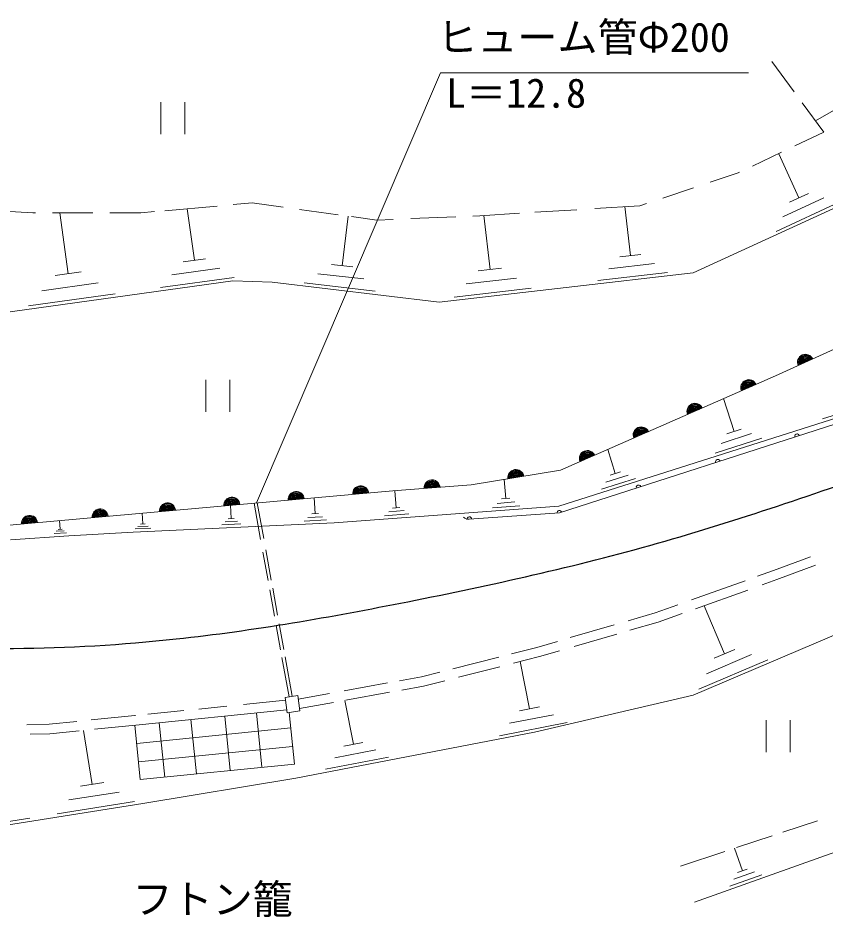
# Model space of a CAD drawing. Units: millimetres, scale not verified. Extents: x -49731810 to 680000, y -249061936 to 380000.
# Drawn here: x 196504 to 246838, y 247717 to 303770 of the extents above; entities that cross this region are included whole.
import ezdxf
from ezdxf.enums import TextEntityAlignment as Align

# ---------------------------------------------------------------- set-up
doc = ezdxf.new("R2010")
doc.units = ezdxf.units.MM
doc.header["$LTSCALE"] = 1000
doc.layers.add('M-BGD', color=7, linetype='Continuous', lineweight=13)
doc.layers.add('M-STR-STR3', color=7, linetype='Continuous', lineweight=13)
doc.styles.add('ＭＳ ゴシック', font='')
doc.styles.get('ＭＳ ゴシック').set_extended_font_data('MS Gothic')

msp = doc.modelspace()

# ---------------------------------------------------------------- linework, layer by layer
at = {"layer": 'M-BGD'}
for p, q in [((244909, 299168), (243517, 301056)), ((205410, 296530), (205410, 298530)), ((206910, 298530), (206910, 296530)), ((246767, 296648), (245416, 298481)), ((246243, 297366), (248213, 298496)), ((244958, 295789), (246767, 296648)), ((242320, 294536), (244131, 295396)), ((243953, 295306), (245213, 292556)), ((252110, 294066), (238619, 287877)), ((239675, 293528), (241424, 294110)), ((241424, 294110), (241506, 294149)), ((236730, 292546), (238640, 293183)), ((245803, 292826), (244623, 292276)), ((205663, 291752), (208928, 292045)), ((209928, 292135), (211102, 292240)), ((211102, 292240), (213046, 291974)), ((232472, 291887), (235279, 292062)), ((235279, 292062), (235694, 292201)), ((247723, 292276), (243793, 290466)), ((246763, 292556), (244213, 291376)), ((195176, 291746), (197433, 291617)), ((197433, 291617), (197592, 291617)), ((198660, 291617), (201166, 291617)), ((199113, 291616), (199643, 287826)), ((202234, 291617), (204156, 291617)), ((204156, 291617), (205019, 291695)), ((207053, 291876), (207503, 288666)), ((214054, 291836), (216465, 291505)), ((225306, 291439), (227791, 291594)), ((228732, 291653), (231359, 291817)), ((234343, 292006), (234703, 288956)), ((217093, 291416), (216723, 288326)), ((217295, 291391), (218894, 291172)), ((218894, 291172), (219903, 291214)), ((221013, 291260), (223802, 291376)), ((224869, 291421), (225306, 291439)), ((225553, 291456), (225943, 288086)), ((208193, 288756), (206813, 288566)), ((235353, 289026), (234043, 288876)), ((209093, 288176), (206103, 287766)), ((217383, 288246), (216063, 288396)), ((226663, 288166), (225213, 288006)), ((236193, 288466), (233353, 288136)), ((200453, 287936), (198823, 287706)), ((209993, 287596), (205393, 286966)), ((218083, 287496), (215213, 287826)), ((238619, 287877), (222768, 286051)), ((237023, 287896), (232663, 287396)), ((209900, 287387), (194851, 285295)), ((201513, 287256), (197993, 286766)), ((212349, 287298), (209900, 287387)), ((222768, 286051), (212349, 287298)), ((218773, 286736), (214353, 287256)), ((227593, 287546), (224463, 287186)), ((202573, 286566), (197153, 285816)), ((228513, 286916), (223703, 286366)), ((243759, 281456), (254925, 286541)), ((230341, 275568), (243759, 281456)), ((208219, 279211), (208219, 281211)), ((209719, 281211), (209719, 279211)), ((230244, 273334), (254980, 281210)), ((254970, 280869), (230272, 272913)), ((240513, 280036), (241163, 277986)), ((250403, 279956), (246673, 278776)), ((241603, 278126), (240723, 277846)), ((242903, 277576), (239983, 276646)), ((242253, 277856), (240353, 277246)), ((233283, 276856), (233753, 275366)), ((224774, 274667), (230341, 275568)), ((234553, 275266), (233163, 274826)), ((234073, 275466), (233433, 275266)), ((219883, 274281), (224774, 274667)), ((226833, 274996), (226923, 273806)), ((235023, 275066), (232893, 274386)), ((203826, 272865), (219883, 274281)), ((220013, 274286), (220093, 273236)), ((211830, 271314), (211429, 273535)), ((214983, 273846), (215033, 272866)), ((227493, 273596), (226383, 273506)), ((227173, 273826), (226663, 273786)), ((209763, 273386), (209803, 272556)), ((211637, 271254), (211229, 273517)), ((216230, 272299), (230244, 273334)), ((220593, 273056), (219623, 272976)), ((220313, 273256), (219863, 273216)), ((227813, 273356), (226103, 273226)), ((186224, 271256), (203826, 272865)), ((199103, 272436), (199133, 271896)), ((204253, 272906), (204293, 272226)), ((209983, 272556), (209623, 272546)), ((215753, 272476), (214343, 272406)), ((215503, 272676), (214583, 272636)), ((215243, 272876), (214823, 272856)), ((220873, 272846), (219373, 272726)), ((230272, 272913), (224652, 272517)), ((199253, 271896), (199013, 271886)), ((203696, 271707), (216230, 272299)), ((204783, 271956), (203813, 271916)), ((204613, 272096), (203983, 272066)), ((204433, 272236), (204143, 272216)), ((210413, 272226), (209223, 272166)), ((210203, 272396), (209423, 272356)), ((196042, 271227), (199666, 271485)), ((199533, 271676), (198753, 271636)), ((199393, 271786), (198883, 271766)), ((199666, 271485), (203696, 271707)), ((212098, 268703), (211779, 270471)), ((212297, 268726), (211956, 270615)), ((238609, 261557), (259786, 270532)), ((243627, 269317), (245940, 270174)), ((243832, 268753), (246249, 269648)), ((242632, 268962), (243627, 269317)), ((238519, 267491), (241847, 268681)), ((242916, 268426), (243832, 268753)), ((212499, 266478), (212202, 268126)), ((212693, 266532), (212389, 268214)), ((238751, 266937), (242022, 268106)), ((236245, 266678), (237652, 267181)), ((239293, 267126), (240573, 264126)), ((234568, 266190), (236245, 266678)), ((236430, 266107), (237927, 266642)), ((212879, 264375), (212604, 265897)), ((213079, 264396), (212790, 265992)), ((230945, 265136), (233681, 265932)), ((234674, 265596), (236430, 266107)), ((231192, 264583), (233857, 265358)), ((228863, 264530), (230148, 264904)), ((227293, 264131), (228863, 264530)), ((229021, 263951), (230277, 264317)), ((242243, 264076), (239443, 262886)), ((241213, 264396), (239923, 263846)), ((213407, 261449), (212967, 263888)), ((213605, 261477), (213162, 263934)), ((223631, 263198), (226491, 263926)), ((227402, 263539), (229021, 263951)), ((227833, 263646), (228403, 260696)), ((243263, 263746), (238963, 261926)), ((221661, 262696), (222824, 262992)), ((223972, 262666), (226547, 263321)), ((220293, 262449), (221661, 262696)), ((221788, 262109), (223117, 262448)), ((216838, 261825), (219544, 262314)), ((220438, 261865), (221788, 262109)), ((210571, 260963), (213187, 261228)), ((213160, 261413), (213952, 261527)), ((213298, 260458), (213160, 261413)), ((213952, 261527), (214089, 260573)), ((213983, 261309), (215933, 261661)), ((216893, 261226), (217423, 258486)), ((216952, 261236), (219665, 261726)), ((228724, 259240), (238609, 261557)), ((207775, 260680), (209531, 260858)), ((214069, 260715), (216185, 261097)), ((229033, 260816), (227773, 260566)), ((201064, 260004), (203797, 260278)), ((203797, 260278), (203834, 260282)), ((203857, 259681), (213272, 260633)), ((204596, 260359), (206854, 260587)), ((209740, 256855), (209398, 260241)), ((211714, 257053), (211371, 260441)), ((214089, 260573), (213298, 260458)), ((213744, 257256), (213422, 260476)), ((229893, 260326), (227153, 259796)), ((197059, 259706), (198451, 259742)), ((198451, 259742), (200181, 259915)), ((201282, 259423), (203857, 259681)), ((204132, 256294), (203794, 259675)), ((205661, 256447), (205319, 259829)), ((207635, 256645), (207292, 260028)), ((230753, 259836), (226533, 259016)), ((243168, 257992), (243168, 259992)), ((244668, 259992), (244668, 257992)), ((197260, 259111), (198488, 259143)), ((198488, 259143), (200319, 259326)), ((200593, 259356), (201133, 255986)), ((213519, 259504), (203907, 258543)), ((213833, 256368), (228724, 259240)), ((218013, 258596), (216833, 258366)), ((213634, 258359), (204021, 257398)), ((218813, 258146), (216263, 257646)), ((219613, 257686), (215693, 256926)), ((213744, 257256), (204132, 256294)), ((204281, 254800), (213833, 256368)), ((201853, 256096), (200403, 255866)), ((202813, 255506), (199673, 255016)), ((188964, 252374), (204281, 254800)), ((203763, 254916), (198943, 254156)), ((238692, 248652), (254326, 254194)), ((197243, 253886), (191663, 253006)), ((246363, 253722), (244203, 253004)), ((243542, 252785), (241313, 252044)), ((240588, 251804), (237823, 250886)), ((241183, 252006), (241683, 250606)), ((241983, 250706), (241383, 250496)), ((242893, 250356), (240893, 249646)), ((242443, 250536), (241143, 250076))]:
    msp.add_line(p, q, dxfattribs=at)
for centre, radius, start, end in [((245620, 282304), 500, 24.4813, 204.4813), ((245620, 282304), 500, 24.4813, 204.4813), ((245620, 282304), 450, 24.4813, 204.4813), ((245620, 282304), 400, 24.4813, 204.4813), ((245620, 282304), 350, 24.4813, 204.4813), ((245620, 282304), 300, 24.4813, 204.4813), ((245620, 282304), 250, 24.4813, 204.4813), ((245620, 282304), 200, 24.4813, 204.4813), ((245620, 282304), 150, 24.4813, 204.4813), ((245620, 282304), 100, 24.4813, 204.4813), ((245620, 282304), 50, 24.4813, 204.4813), ((242082, 280720), 500, 23.6942, 203.6942), ((242082, 280720), 500, 23.6942, 203.6942), ((242082, 280720), 450, 23.6942, 203.6942), ((242082, 280720), 400, 23.6942, 203.6942), ((242082, 280720), 350, 23.6942, 203.6942), ((242082, 280720), 300, 23.6942, 203.6942), ((242082, 280720), 250, 23.6942, 203.6942), ((242082, 280720), 200, 23.6942, 203.6942), ((242082, 280720), 150, 23.6942, 203.6942), ((242082, 280720), 100, 23.6942, 203.6942), ((242082, 280720), 50, 23.6942, 203.6942), ((238727, 279248), 500, 23.6942, 203.6942), ((238727, 279248), 500, 23.6942, 203.6942), ((238727, 279248), 450, 23.6942, 203.6942), ((238727, 279248), 400, 23.6942, 203.6942), ((238727, 279248), 350, 23.6942, 203.6942), ((238727, 279248), 300, 23.6942, 203.6942), ((238727, 279248), 250, 23.6942, 203.6942), ((238727, 279248), 200, 23.6942, 203.6942), ((238727, 279248), 150, 23.6942, 203.6942), ((238727, 279248), 100, 23.6942, 203.6942), ((238727, 279248), 50, 23.6942, 203.6942), ((235373, 277776), 500, 23.6942, 203.6942), ((235373, 277776), 500, 23.6942, 203.6942), ((235373, 277776), 450, 23.6942, 203.6942), ((235373, 277776), 400, 23.6942, 203.6942), ((235373, 277776), 350, 23.6942, 203.6942), ((235373, 277776), 300, 23.6942, 203.6942), ((235373, 277776), 250, 23.6942, 203.6942), ((235373, 277776), 200, 23.6942, 203.6942), ((235373, 277776), 150, 23.6942, 203.6942), ((235373, 277776), 100, 23.6942, 203.6942), ((235373, 277776), 50, 23.6942, 203.6942), ((245091, 277687), 150, 17.8545, 197.8545), ((232018, 276304), 500, 23.6942, 203.6942), ((232018, 276304), 500, 23.6942, 203.6942), ((232018, 276304), 450, 23.6942, 203.6942), ((232018, 276304), 400, 23.6942, 203.6942), ((232018, 276304), 350, 23.6942, 203.6942), ((232018, 276304), 300, 23.6942, 203.6942), ((232018, 276304), 250, 23.6942, 203.6942), ((232018, 276304), 200, 23.6942, 203.6942), ((232018, 276304), 150, 23.6942, 203.6942), ((232018, 276304), 100, 23.6942, 203.6942), ((232018, 276304), 50, 23.6942, 203.6942), ((240152, 276096), 150, 17.8545, 197.8545), ((227557, 275117), 500, 9.1936, 189.1936), ((227557, 275117), 500, 9.1936, 189.1936), ((227557, 275117), 450, 9.1936, 189.1936), ((227557, 275117), 400, 9.1936, 189.1936), ((227557, 275117), 350, 9.1936, 189.1936), ((227557, 275117), 300, 9.1936, 189.1936), ((227557, 275117), 250, 9.1936, 189.1936), ((227557, 275117), 200, 9.1936, 189.1936), ((227557, 275117), 150, 9.1936, 189.1936), ((227557, 275117), 100, 9.1936, 189.1936), ((222328, 274474), 500, 4.514, 184.514), ((222328, 274474), 500, 4.514, 184.514), ((222328, 274474), 450, 4.514, 184.514), ((222328, 274474), 400, 4.514, 184.514), ((222328, 274474), 350, 4.514, 184.514), ((222328, 274474), 300, 4.514, 184.514), ((222328, 274474), 250, 4.514, 184.514), ((222328, 274474), 200, 4.514, 184.514), ((227557, 275117), 50, 9.1936, 189.1936), ((213861, 273750), 500, 5.0391, 185.0391), ((213861, 273750), 500, 5.0391, 185.0391), ((213861, 273750), 450, 5.0391, 185.0391), ((213861, 273750), 400, 5.0391, 185.0391), ((213861, 273750), 350, 5.0391, 185.0391), ((217876, 274104), 500, 5.0391, 185.0391), ((217876, 274104), 500, 5.0391, 185.0391), ((217876, 274104), 450, 5.0391, 185.0391), ((217876, 274104), 400, 5.0391, 185.0391), ((217876, 274104), 350, 5.0391, 185.0391), ((217876, 274104), 300, 5.0391, 185.0391), ((217876, 274104), 250, 5.0391, 185.0391), ((217876, 274104), 200, 5.0391, 185.0391), ((217876, 274104), 150, 5.0391, 185.0391), ((217876, 274104), 100, 5.0391, 185.0391), ((217876, 274104), 50, 5.0391, 185.0391), ((222328, 274474), 150, 4.514, 184.514), ((222328, 274474), 100, 4.514, 184.514), ((222328, 274474), 50, 4.514, 184.514), ((235212, 274504), 150, 17.8545, 197.8545), ((205833, 273042), 500, 5.0391, 185.0391), ((205833, 273042), 500, 5.0391, 185.0391), ((209847, 273396), 500, 5.0391, 185.0391), ((209847, 273396), 500, 5.0391, 185.0391), ((209847, 273396), 450, 5.0391, 185.0391), ((209847, 273396), 400, 5.0391, 185.0391), ((209847, 273396), 350, 5.0391, 185.0391), ((209847, 273396), 300, 5.0391, 185.0391), ((209847, 273396), 250, 5.0391, 185.0391), ((209847, 273396), 200, 5.0391, 185.0391), ((209847, 273396), 150, 5.0391, 185.0391), ((213861, 273750), 300, 5.0391, 185.0391), ((213861, 273750), 250, 5.0391, 185.0391), ((213861, 273750), 200, 5.0391, 185.0391), ((213861, 273750), 150, 5.0391, 185.0391), ((213861, 273750), 100, 5.0391, 185.0391), ((213861, 273750), 50, 5.0391, 185.0391), ((201625, 272664), 500, 5.2228, 185.2228), ((201625, 272664), 500, 5.2228, 185.2228), ((201625, 272664), 450, 5.2228, 185.2228), ((201625, 272664), 400, 5.2228, 185.2228), ((201625, 272664), 350, 5.2228, 185.2228), ((205833, 273042), 450, 5.0391, 185.0391), ((205833, 273042), 400, 5.0391, 185.0391), ((205833, 273042), 350, 5.0391, 185.0391), ((205833, 273042), 300, 5.0391, 185.0391), ((205833, 273042), 250, 5.0391, 185.0391), ((205833, 273042), 200, 5.0391, 185.0391), ((205833, 273042), 150, 5.0391, 185.0391), ((205833, 273042), 100, 5.0391, 185.0391), ((205833, 273042), 50, 5.0391, 185.0391), ((209847, 273396), 100, 5.0391, 185.0391), ((209847, 273396), 50, 5.0391, 185.0391), ((230272, 272913), 150, 17.8545, 184.0283), ((197225, 272261), 500, 5.2228, 185.2228), ((197225, 272261), 500, 5.2228, 185.2228), ((197225, 272261), 450, 5.2228, 185.2228), ((197225, 272261), 400, 5.2228, 185.2228), ((197225, 272261), 350, 5.2228, 185.2228), ((197225, 272261), 300, 5.2228, 185.2228), ((197225, 272261), 250, 5.2228, 185.2228), ((197225, 272261), 200, 5.2228, 185.2228), ((201625, 272664), 300, 5.2228, 185.2228), ((201625, 272664), 250, 5.2228, 185.2228), ((201625, 272664), 200, 5.2228, 185.2228), ((201625, 272664), 150, 5.2228, 185.2228), ((201625, 272664), 100, 5.2228, 185.2228), ((201625, 272664), 50, 5.2228, 185.2228), ((224617, 273016), 500, 229.0283, 274.0283), ((224652, 272517), 150, 4.0283, 184.0283), ((197225, 272261), 150, 5.2228, 185.2228), ((197225, 272261), 100, 5.2228, 185.2228), ((197225, 272261), 50, 5.2228, 185.2228)]:
    msp.add_arc(centre, radius, start, end, dxfattribs=at)
at = {"layer": 'M-BGD', "lineweight": 25}
msp.add_open_spline([(187434, 264667), (190365, 264556), (193296, 264445), (196228, 264466), (199615, 264491), (203004, 264693), (206373, 265055), (211221, 265576), (216027, 266428), (220815, 267377), (226049, 268414), (231262, 269567), (236388, 271021), (241414, 272448), (246356, 274164), (251298, 275881)], degree=3, knots=[0, 0, 0, 0, 1, 1, 1, 2, 2, 2, 3, 3, 3, 4, 4, 4, 5, 5, 5, 5], dxfattribs=at)
at = {"layer": 'M-STR-STR3'}
for p, q in [((211378, 273549), (222858, 300353)), ((222858, 300353), (242064, 300353))]:
    msp.add_line(p, q, dxfattribs=at)

# ---------------------------------------------------------------- texts
at = {"layer": 'M-STR-STR3', "style": 'ＭＳ ゴシック'}
for s, p in [('ヒューム管Φ200', (222650, 303490)), ('L＝12.8', (223201, 300009)), ('フトン籠', (203647, 249748))]:
    msp.add_text(s, height=1833, dxfattribs=at).set_placement(p, align=Align.TOP_LEFT)

doc.saveas('drawing.dxf')
